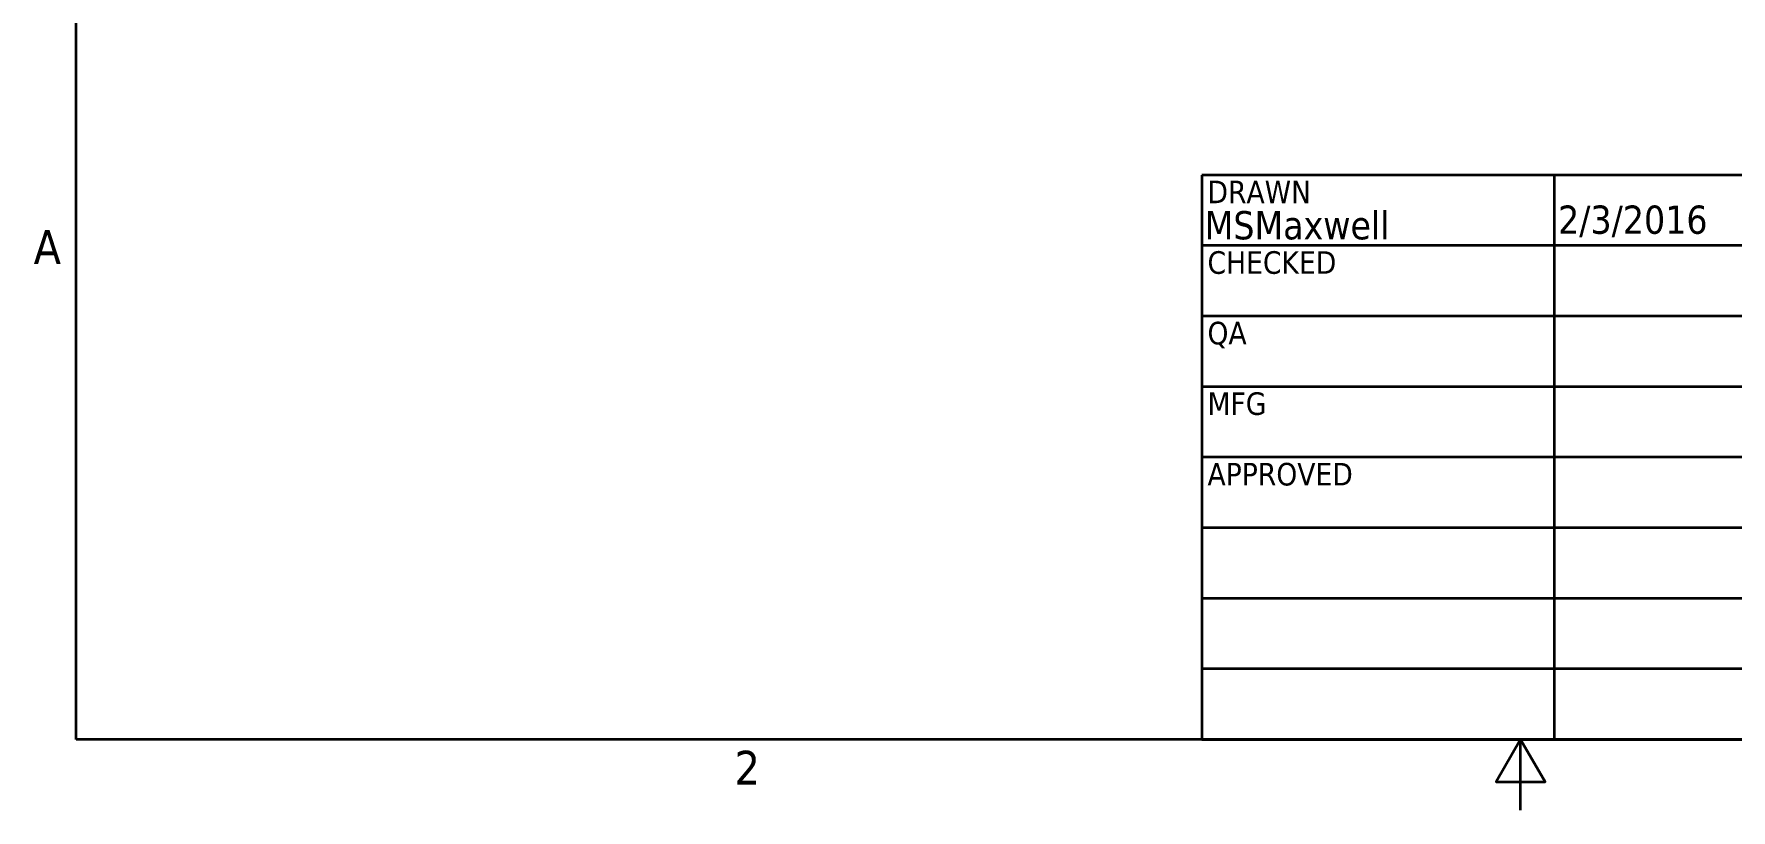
# Model space of a CAD drawing. Header units: inches. Extents: x 0.1 to 10.9, y 0.1 to 8.4.
# Drawn here: x 0.23 to 6.25, y 0.13 to 2.88 of the extents above; entities that cross this region are included whole.
import ezdxf
from ezdxf.enums import TextEntityAlignment as Align

# ---------------------------------------------------------------- set-up
doc = ezdxf.new("R2010")
doc.units = ezdxf.units.IN
doc.header["$MEASUREMENT"] = 0
doc.layers.add('Border (ANSI)', color=7, linetype='Continuous', lineweight=35)
doc.layers.add('Title (ANSI)', color=7, linetype='Continuous', lineweight=35)
doc.styles.add('Note Text (ANSI)', font='tahoma.ttf')
doc.styles.add('Text Style38', font='tahoma.ttf')
doc.styles.add('Text Style40', font='tahoma.ttf')

# ---------------------------------------------------------------- blocks, each defined once
blk = doc.blocks.new('Borders Default Border')
at = {"layer": 'Border (ANSI)', "flags": 128}
for points in [[(0.38, 0.38), (0.38, 8.12), (10.62, 8.12), (10.62, 0.38), (0.38, 0.38)], [(5.5, 0.13), (5.5, 0.38), (5.4134, 0.23), (5.5866, 0.23), (5.5, 0.38)]]:
    blk.add_lwpolyline(points, dxfattribs=at)
at = {"layer": 'Border (ANSI)', "char_height": 0.12, "attachment_point": 7, "style": 'Note Text (ANSI)'}
for s, insert in [('A', (0.229, 2.065)), ('2', (2.7136, 0.22))]:
    blk.add_mtext(s, dxfattribs=dict(at, insert=insert))
blk = doc.blocks.new('Title Blocks ANSI A')
at = {"layer": 'Title (ANSI)'}
for p, q in [((11.25, 6.9986), (5, 6.9986)), ((5, 6.9986), (5, 4.9986)), ((6.25, 4.9986), (6.25, 6.9986)), ((7.1301, 6.7486), (5, 6.7486)), ((7.1301, 6.4986), (5, 6.4986)), ((7.1301, 6.2486), (5, 6.2486)), ((7.1301, 5.9986), (5, 5.9986)), ((7.1301, 5.7486), (5, 5.7486)), ((7.1301, 5.4986), (5, 5.4986)), ((7.1301, 5.2486), (5, 5.2486)), ((5, 4.9986), (11.25, 4.9986))]:
    blk.add_line(p, q, dxfattribs=at)
at = {"layer": 'Title (ANSI)', "style": 'Text Style40'}
for s, p in [('DRAWN', (5.02, 6.9786)), ('CHECKED', (5.02, 6.7286)), ('QA', (5.02, 6.4786)), ('MFG', (5.02, 6.2286)), ('APPROVED', (5.02, 5.9786))]:
    blk.add_text(s, height=0.08, dxfattribs=at).set_placement(p, align=Align.TOP_LEFT)
at = {"layer": 'Title (ANSI)'}
for tag, p, height, style in [('AUTHOR_001', (5.0099, 6.7707), 0.1, 'Text Style38'), ('CREATION_DATE_001', (6.2627, 6.7904), 0.1, 'Text Style38'), ('FILENAME_001', (8.072, 6.6425), 0.12, 'Note Text (ANSI)'), ('DESCRIPTION_001', (7.1468, 5.8925), 0.12, 'Note Text (ANSI)'), ('Sheet_Size_001', (7.2873, 5.3236), 0.12, 'Note Text (ANSI)'), ('PART_NUMBER_001', (8.5018, 5.3018), 0.12, 'Note Text (ANSI)')]:
    blk.add_attdef(tag, p, '', height=height, dxfattribs=dict(at, style=style))
at = {"layer": 'Title (ANSI)', "style": 'Text Style38'}
for tag, p in [('CHECKED_BY', (5.02, 6.5186)), ('CHECKED_DATE', (6.27, 6.5186)), ('MFG_APPROVED_BY', (5.02, 6.0186)), ('MFG_APPROVED_DATE', (6.27, 6.0186)), ('ENG_APPROVED_BY', (5.02, 5.7686)), ('ENG_APPROVAL_DATE', (6.27, 5.7686))]:
    blk.add_attdef(tag, text='', height=0.1, dxfattribs=at).set_placement(p, align=Align.BOTTOM_LEFT)
at = {"layer": 'Title (ANSI)', "style": 'Note Text (ANSI)'}
blk.add_attdef('REVISION_NUMBER', text='', height=0.12, dxfattribs=at).set_placement((11.06, 5.3836), align=Align.MIDDLE_CENTER)

msp = doc.modelspace()

# ---------------------------------------------------------------- block references
msp.add_blockref('Borders Default Border', (0, 0))
ref = msp.add_blockref('Title Blocks ANSI A', (-0.63, -4.6186))
ref.add_attrib('AUTHOR_001', 'MSMaxwell', (4.3798, 2.1521), dxfattribs={"layer": 'Title (ANSI)', "height": 0.1, "style": 'Text Style38'})
ref.add_attrib('CREATION_DATE_001', '2/3/2016', (5.6327, 2.1718), dxfattribs={"layer": 'Title (ANSI)', "height": 0.1, "style": 'Text Style38'})

doc.saveas('drawing.dxf')
